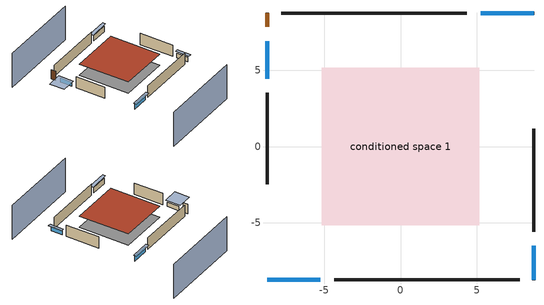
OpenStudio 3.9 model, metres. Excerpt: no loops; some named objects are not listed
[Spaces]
conditioned space 1
 floor adiabatic (Floor1 construction): -5.14,-5.14 -5.14,5.14 5.14,5.14 5.14,-5.14 z4.88
 wall outside (Wall1 construction): 8.74,-5.59 8.74,1.16 z4.88:7.32
 wall outside (Wall2 construction): -4.33,-8.74 7.81,-8.74 z4.88:7.32
 wall outside (Wall3 construction): -8.74,3.52 -8.74,-2.47 z4.88:7.32
 wall outside (Wall4 construction): 4.33,8.74 -7.81,8.74 z4.88:7.32
 wall outside (AdiabaticWallConstruction): 8.74,-8.74 8.74,-6.51 z4.88:5.88; -8.74,-8.74 -5.26,-8.74 / 8.74,8.74 5.26,8.74 z4.88:6.04; -8.74,6.9 -8.74,4.45 z4.88:5.79
 wall outside (AdiabaticWallConstruction 1): -8.74,8.74 -8.74,7.83 z4.88:6.91
 window (WindowConstruction): 8.74,-8.74 8.74,-6.51 z4.88:5.88
 window (WindowConstruction 1): -8.74,-8.74 -5.26,-8.74 z4.88:6.04
 window (WindowConstruction 2): -8.74,6.9 -8.74,4.45 z4.88:5.79
 window (WindowConstruction 3): 8.74,8.74 5.26,8.74 z4.88:6.04
 door (Door): -8.74,8.74 -8.74,7.83 z4.88:6.91
 roof outside (Roof1 construction): -5.14,5.14 -5.14,-5.14 5.14,-5.14 5.14,5.14 z7.32
shading: 8.74,16.97 -8.74,16.97 / -8.74,-16.97 8.74,-16.97 z0:7.32; 8.74,-6.21 8.74,-9.05 9.35,-9.05 9.35,-6.21 z6.19; -4.95,-8.74 -9.05,-8.74 -9.05,-9.35 -4.95,-9.35 z6.34; -8.74,4.14 -8.74,7.2 -11.79,7.2 -11.79,4.14 z6.1; 4.95,8.74 9.05,8.74 9.05,9.35 4.95,9.35 z6.34
[Site]
Meriden Markham Muni_CT: Latitude {deg}=41.51; Longitude {deg}=-72.83; Time Zone {hr}=-5; Elevation {m}=32; Terrain=Suburbs; Keep Site Location Information=Yes
[Site:GroundTemperature:Shallow]
5.94667, 3.86291, 3.69603, 4.68489, 8.65458, 12.6058, 16.0313, 18.2012, 18.3856, 16.6207, 13.2826, 9.45255
[Site:WaterMainsTemperature]
Calculation Method=Schedule; Temperature Schedule=mains temperature schedule
[Building]
Building 1
[Material] Roughness=Rough
Name | Thickness {m} | Conductivity {W/m-K} | Density {kg/m3} | Specific Heat {J/kg-K} | Thermal Absorptance | Solar Absorptance | Visible Absorptance
asphalt or fiberglass shingles | 0.00635 | 0.162714 | 1121.4 | 1465.45 | 0.9 | 0.85 | 0.85
roof rigid ins | 0.051816 | 0.029427 | 32.04 | 1214.23 | 0.9 | 0.7 | 0.7
osb sheathing 0.75 in. | 0.01905 | 0.115458 | 512.64 | 1214.23 | 0.9 | 0.7 | 0.7
roof stud and cavity | 0.2032 | 0.667294 | 78.34581 | 1123.46 | 0.9 | 0.7 | 0.7
gypsum board | 0.0127 | 0.160291 | 801 | 837.4 | 0.9 | 0.6 | 0.6
wood siding | 0.0254 | 0.102417 | 544.68 | 1172.36 | 0.9 | 0.85 | 0.85
osb sheathing 0.5 in. | 0.0127 | 0.115458 | 512.64 | 1214.23 | 0.9 | 0.7 | 0.7
wall stud and cavity | 0.1397 | 0.550994 | 139.0536 | 1170.24 | 0.9 | 0.7 | 0.7
floor stud and cavity | 0.0889 | 2.00347 | 50.32683 | 1063.81 | 0.9 | 0.7 | 0.7
floor covering | 0.0127 | 9.015625 | 54.468 | 1339.84 | 0.9 | 0.6 | 0.6
wood siding 1; wood siding 2 | 0.0254 | 0.102417 | 544.68 | 1172.36
wall rigid ins | 0.512978 | 0.029427 | 32.04 | 1214.23 | 0.9 | 0.7 | 0.7
wall stud and cavity 1 | 0.0889 | 0.380278 | 52.3479 | 1209.89 | 0.9 | 0.7 | 0.7
door material | 0.04445 | 0.0612267 | 512.64 | 1214.23 | 0.9 | 0.7 | 0.7
wall stud and cavity 2 | 0.0889 | 0.391764 | 83.0341 | 1211.67 | 0.9 | 0.7 | 0.7
furniture material conditioned space 1 | 0.1524 | 0.115458 | 640.8 | 1214.23 | 0.9 | 0.6 | 0.6
[Construction]
Roof1 construction: asphalt or fiberglass shingles, roof rigid ins, osb sheathing 0.75 in., roof stud and cavity, gypsum board
Wall1 construction; Wall2 construction; Wall3 construction; Wall4 construction: wood siding, osb sheathing 0.5 in., wall stud and cavity, gypsum board
Floor1 construction: floor stud and cavity, floor covering
WindowConstruction; WindowConstruction 1; WindowConstruction 2; WindowConstruction 3: WindowMaterial
AdiabaticWallConstruction: wood siding 1, wall rigid ins, wall stud and cavity 1, gypsum board
Door: door material
AdiabaticWallConstruction 1: wood siding 2, wall rigid ins, wall stud and cavity 1, gypsum board
PartitionWallConstruction: gypsum board, wall stud and cavity 2, gypsum board
furniture construction conditioned space 1: furniture material conditioned space 1
[WindowMaterial:SimpleGlazingSystem]
WindowMaterial: U-Factor {W/m2-K}=4.76952; Solar Heat Gain Coefficient=0.63
[ThermalZone]
conditioned space: Multiplier=1; Volume {m3}=257.797; Thermostat=conditioned space temperature setpoint; Use Ideal Air Loads=No
[Space]
conditioned space 1: Thermal Zone=conditioned space; Volume {m3}=257.797
[ThermostatSetpoint:DualSetpoint]
conditioned space temperature setpoint: Heating Setpoint Temperature Schedule=heating setpoint; Cooling Setpoint Temperature Schedule=cooling setpoint; Temperature Difference Between Cutout And Setpoint {deltaC}=0
[SurfaceProperty:IncidentSolarMultiplier] Incident Solar Multiplier=1; Incident Solar Multiplier Schedule=trans schedule winter=0.85 summer=0.7
Window1; Window2; Window3; Window4
[InternalMass:Definition] Design Level Calculation Method=SurfaceArea
Name | Construction | Surface Area {m2}
partition wall mass | PartitionWallConstruction | 105.724
furniture mass conditioned space 1 | furniture construction conditioned space 1 | 42.28946
[InternalMass] Space or SpaceType=conditioned space 1; Multiplier=1
Name | Internal Mass Definition
partition wall mass | partition wall mass
furniture mass conditioned space 1 | furniture mass conditioned space 1
[EnergyManagementSystem:Sensor]
Name | Output Variable or Output Meter | Output Variable or Output Meter Index Key
out_pb_s | Site Outdoor Air Barometric Pressure
out_wt_s | Site Outdoor Air Humidity Ratio
site_vw_s | Site Wind Speed
cool_season | Schedule Value | cooling season schedule
natural_vent_s | Schedule Value | natural vent schedule
htg_sp_s; htg_sp_s_1 | Schedule Value | heating setpoint
clg_sp_s; clg_sp_s_1 | Schedule Value | cooling setpoint
mech_vent_range_fan_0_sch_s | Schedule Value | mech vent range fan 0 schedule
mech_vent_bath_fan_0_sch_s | Schedule Value | mech vent bath fan 0 schedule
clothes_dryer_exhaust_0_sch_s | Schedule Value | clothes_dryer
htg_load_cond | Heating:EnergyTransfer:Zone:CONDITIONED SPACE
clg_load_cond | Cooling:EnergyTransfer:Zone:CONDITIONED SPACE
s_conv | Surface Inside Face Convection Heat Gain Energy | Floor1
s_ig | Surface Inside Face Internal Gains Radiation Heat Gain Energy | Floor1
s_sol | Surface Inside Face Solar Radiation Heat Gain Energy | Floor1
s_lgt | Surface Inside Face Lights Radiation Heat Gain Energy | Floor1
s_surf | Surface Inside Face Net Surface Thermal Radiation Heat Gain Energy | Floor1
s_conv_1 | Surface Inside Face Convection Heat Gain Energy | Roof1
s_ig_1 | Surface Inside Face Internal Gains Radiation Heat Gain Energy | Roof1
s_sol_1 | Surface Inside Face Solar Radiation Heat Gain Energy | Roof1
s_lgt_1 | Surface Inside Face Lights Radiation Heat Gain Energy | Roof1
s_surf_1 | Surface Inside Face Net Surface Thermal Radiation Heat Gain Energy | Roof1
ss_sol | Surface Inside Face Solar Radiation Heat Gain Energy | Door1
ss_lgt | Surface Inside Face Lights Radiation Heat Gain Energy | Door1
ss_conv | Surface Inside Face Convection Heat Gain Energy | Door1
ss_ig | Surface Inside Face Internal Gains Radiation Heat Gain Energy | Door1
ss_surf | Surface Inside Face Net Surface Thermal Radiation Heat Gain Energy | Door1
ss_conv_1 | Surface Inside Face Convection Heat Gain Energy | Window1
ss_ig_1 | Surface Inside Face Internal Gains Radiation Heat Gain Energy | Window1
ss_surf_1 | Surface Inside Face Net Surface Thermal Radiation Heat Gain Energy | Window1
ss_trans_in | Surface Window Transmitted Solar Radiation Rate | Window1
ss_back_out | Surface Window Shortwave from Zone Back Out Window Heat Transfer Rate | Window1
ss_trans_out | Surface Inside Face Initial Transmitted Diffuse Transmitted Out Window Solar Radiation Rate | Window1
ss_conv_2 | Surface Inside Face Convection Heat Gain Energy | Window2
ss_ig_2 | Surface Inside Face Internal Gains Radiation Heat Gain Energy | Window2
ss_surf_2 | Surface Inside Face Net Surface Thermal Radiation Heat Gain Energy | Window2
ss_trans_in_1 | Surface Window Transmitted Solar Radiation Rate | Window2
ss_back_out_1 | Surface Window Shortwave from Zone Back Out Window Heat Transfer Rate | Window2
ss_trans_out_1 | Surface Inside Face Initial Transmitted Diffuse Transmitted Out Window Solar Radiation Rate | Window2
ss_conv_3 | Surface Inside Face Convection Heat Gain Energy | Window3
ss_ig_3 | Surface Inside Face Internal Gains Radiation Heat Gain Energy | Window3
ss_surf_3 | Surface Inside Face Net Surface Thermal Radiation Heat Gain Energy | Window3
ss_trans_in_2 | Surface Window Transmitted Solar Radiation Rate | Window3
ss_back_out_2 | Surface Window Shortwave from Zone Back Out Window Heat Transfer Rate | Window3
ss_trans_out_2 | Surface Inside Face Initial Transmitted Diffuse Transmitted Out Window Solar Radiation Rate | Window3
ss_conv_4 | Surface Inside Face Convection Heat Gain Energy | Window4
ss_ig_4 | Surface Inside Face Internal Gains Radiation Heat Gain Energy | Window4
ss_surf_4 | Surface Inside Face Net Surface Thermal Radiation Heat Gain Energy | Window4
ss_trans_in_3 | Surface Window Transmitted Solar Radiation Rate | Window4
ss_back_out_3 | Surface Window Shortwave from Zone Back Out Window Heat Transfer Rate | Window4
ss_trans_out_3 | Surface Inside Face Initial Transmitted Diffuse Transmitted Out Window Solar Radiation Rate | Window4
s_conv_2 | Surface Inside Face Convection Heat Gain Energy | Wall1
s_ig_2 | Surface Inside Face Internal Gains Radiation Heat Gain Energy | Wall1
s_sol_2 | Surface Inside Face Solar Radiation Heat Gain Energy | Wall1
s_lgt_2 | Surface Inside Face Lights Radiation Heat Gain Energy | Wall1
s_surf_2 | Surface Inside Face Net Surface Thermal Radiation Heat Gain Energy | Wall1
s_conv_3 | Surface Inside Face Convection Heat Gain Energy | Wall2
s_ig_3 | Surface Inside Face Internal Gains Radiation Heat Gain Energy | Wall2
s_sol_3 | Surface Inside Face Solar Radiation Heat Gain Energy | Wall2
s_lgt_3 | Surface Inside Face Lights Radiation Heat Gain Energy | Wall2
s_surf_3 | Surface Inside Face Net Surface Thermal Radiation Heat Gain Energy | Wall2
s_conv_4 | Surface Inside Face Convection Heat Gain Energy | Wall3
s_ig_4 | Surface Inside Face Internal Gains Radiation Heat Gain Energy | Wall3
s_sol_4 | Surface Inside Face Solar Radiation Heat Gain Energy | Wall3
s_lgt_4 | Surface Inside Face Lights Radiation Heat Gain Energy | Wall3
s_surf_4 | Surface Inside Face Net Surface Thermal Radiation Heat Gain Energy | Wall3
s_conv_5 | Surface Inside Face Convection Heat Gain Energy | Wall4
s_ig_5 | Surface Inside Face Internal Gains Radiation Heat Gain Energy | Wall4
s_sol_5 | Surface Inside Face Solar Radiation Heat Gain Energy | Wall4
s_lgt_5 | Surface Inside Face Lights Radiation Heat Gain Energy | Wall4
s_surf_5 | Surface Inside Face Net Surface Thermal Radiation Heat Gain Energy | Wall4
im_conv | Surface Inside Face Convection Heat Gain Energy | furniture mass conditioned space 1
im_ig | Surface Inside Face Internal Gains Radiation Heat Gain Energy | furniture mass conditioned space 1
im_sol | Surface Inside Face Solar Radiation Heat Gain Energy | furniture mass conditioned space 1
im_lgt | Surface Inside Face Lights Radiation Heat Gain Energy | furniture mass conditioned space 1
im_surf | Surface Inside Face Net Surface Thermal Radiation Heat Gain Energy | furniture mass conditioned space 1
im_conv_1 | Surface Inside Face Convection Heat Gain Energy | partition wall mass
im_ig_1 | Surface Inside Face Internal Gains Radiation Heat Gain Energy | partition wall mass
im_sol_1 | Surface Inside Face Solar Radiation Heat Gain Energy | partition wall mass
im_lgt_1 | Surface Inside Face Lights Radiation Heat Gain Energy | partition wall mass
im_surf_1 | Surface Inside Face Net Surface Thermal Radiation Heat Gain Energy | partition wall mass
airflow_gain | Infiltration Sensible Heat Gain Energy | infil flow
airflow_loss | Infiltration Sensible Heat Loss Energy | infil flow
airflow_gain_1 | Infiltration Sensible Heat Gain Energy | natural vent flow
airflow_loss_1 | Infiltration Sensible Heat Loss Energy | natural vent flow
airflow_gain_2 | Infiltration Sensible Heat Gain Energy | whole house fan flow
airflow_loss_2 | Infiltration Sensible Heat Loss Energy | whole house fan flow
mv_conv | Electric Equipment Convective Heating Energy | mech vent bath fan 0
mv_rad | Electric Equipment Radiant Heating Energy | mech vent bath fan 0
mv_conv_1 | Electric Equipment Convective Heating Energy | mech vent house fan
mv_rad_1 | Electric Equipment Radiant Heating Energy | mech vent house fan
mv_conv_2 | Electric Equipment Convective Heating Energy | mech vent house fan cfis
mv_rad_2 | Electric Equipment Radiant Heating Energy | mech vent house fan cfis
mv_conv_3 | Electric Equipment Convective Heating Energy | mech vent range fan 0
mv_rad_3 | Electric Equipment Radiant Heating Energy | mech vent range fan 0
mv_conv_4 | Other Equipment Convective Heating Energy | mech vent house fan latent load
mv_rad_4 | Other Equipment Radiant Heating Energy | mech vent house fan latent load
mv_conv_5 | Other Equipment Convective Heating Energy | mech vent house fan sensible load
mv_rad_5 | Other Equipment Radiant Heating Energy | mech vent house fan sensible load
ig_lgt_conv | Lights Convective Heating Energy | interior lighting
ig_lgt_rad | Lights Radiant Heating Energy | interior lighting
ig_lgt_vis | Lights Visible Radiation Heating Energy | interior lighting
ig_ee_conv | Electric Equipment Convective Heating Energy | ceiling fan
ig_ee_rad | Electric Equipment Radiant Heating Energy | ceiling fan
ig_ee_conv_1 | Electric Equipment Convective Heating Energy | clothes dryer
ig_ee_rad_1 | Electric Equipment Radiant Heating Energy | clothes dryer
ig_ee_conv_2 | Electric Equipment Convective Heating Energy | clothes washer
ig_ee_rad_2 | Electric Equipment Radiant Heating Energy | clothes washer
ig_ee_conv_3 | Electric Equipment Convective Heating Energy | cooking range
ig_ee_rad_3 | Electric Equipment Radiant Heating Energy | cooking range
ig_ee_conv_4 | Electric Equipment Convective Heating Energy | fridge
ig_ee_rad_4 | Electric Equipment Radiant Heating Energy | fridge
ig_ee_conv_5 | Electric Equipment Convective Heating Energy | misc plug loads
ig_ee_rad_5 | Electric Equipment Radiant Heating Energy | misc plug loads
ig_ee_conv_6 | Electric Equipment Convective Heating Energy | misc tv
ig_ee_rad_6 | Electric Equipment Radiant Heating Energy | misc tv
ig_ee_conv_7 | Electric Equipment Convective Heating Energy | whole house fan
ig_ee_rad_7 | Electric Equipment Radiant Heating Energy | whole house fan
ig_oe_conv | Other Equipment Convective Heating Energy | clothes dryer 1
ig_oe_rad | Other Equipment Radiant Heating Energy | clothes dryer 1
ig_oe_conv_1 | Other Equipment Convective Heating Energy | cooking range 1
ig_oe_rad_1 | Other Equipment Radiant Heating Energy | cooking range 1
ig_oe_conv_2 | Other Equipment Convective Heating Energy | general water use latent
ig_oe_rad_2 | Other Equipment Radiant Heating Energy | general water use latent
ig_oe_conv_3 | Other Equipment Convective Heating Energy | general water use sensible
ig_oe_rad_3 | Other Equipment Radiant Heating Energy | general water use sensible
ig_oe_conv_4 | Other Equipment Convective Heating Energy | water heater energy adjustment1
ig_oe_rad_4 | Other Equipment Radiant Heating Energy | water heater energy adjustment1
ig_ppl_conv | People Convective Heating Energy | occupants
ig_ppl_rad | People Radiant Heating Energy | occupants
[EnergyManagementSystem:Program]
room_ac_supply_fan_disaggregate_program: Set room_ac_supply_fan_clg = 0; If room_ac_clg_coil_s > 0; Set room_ac_supply_fan_clg = room_ac_supply_fan_s; EndIf
boiler_hydronic_pump_power_program: Set hvac_plr = boiler_plr_s; Set pump_total_eff = boiler_hydronic_pump_rated_mfr / 1000 * 20000.0 / 105.769230769231; Set pump_vfr = boiler_hydronic_pump_mfr_s / 1000; If pump_vfr > 0; Set boiler_hydronic_pump_pressure_rise_act = 105.769230769231 * hvac_plr * pump_total_eff / pump_vfr; Else; Set boiler_hydronic_pump_pressure_rise_act = 0; EndIf
boiler_hydronic_pump_disaggregate_program: Set boiler_hydronic_pump_primary_htg = boiler_hydronic_pump_s
water_heater_EC_adj: If WarmupFlag == 0; Set dhw_e_cons = water_heater_energy + water_heater_on_cycle_parasitic + water_heater_off_cycle_parasitic; Set water_heater_ec_adj_act = 0.0 * dhw_e_cons / 1; EndIf
fridge_schedule_program: Set Tin = fridge_tin_s*(9.0/5.0)+32.0; Set fridge_schedule_act = 0; If (Hour == 0); Set fridge_schedule_act = (-0.487+0.019*Tin); ElseIf (Hour == 1); Set fridge_schedule_act = (-0.34+0.016*Tin); ElseIf (Hour == 2); Set fridge_schedule_act = (-0.37+0.017*Tin); ElseIf (Hour == 3); Set fridge_schedule_act = (-0.361+0.016*Tin); ElseIf (Hour == 4); Set fridge_schedule_act = (-0.515+0.018*Tin); ElseIf (Hour == 5); Set fridge_schedule_act = (-0.684+0.021*Tin); ElseIf (Hour == 6); Set fridge_schedule_act = (-0.471+0.019*Tin); ElseIf (Hour == 7); Set fridge_schedule_act = (-0.159+0.015*Tin); ElseIf (Hour == 8); Set fridge_schedule_act = (-0.079+0.015*Tin); ElseIf (Hour == 9); Set fridge_schedule_act = (-0.417+0.019*Tin); ElseIf (Hour == 10); Set fridge_schedule_act = (-0.411+0.018*Tin); ElseIf (Hour == 11); Set fridge_schedule_act = (-0.386+0.018*Tin); ElseIf (Hour == 12); Set fridge_schedule_act = (-0.24+0.016*Tin); ElseIf (Hour == 13); Set fridge_schedule_act = (-0.314+0.017*Tin); ElseIf (Hour == 14); Set fridge_schedule_act = (-0.16+0.015*Tin); ElseIf (Hour == 15); Set fridge_schedule_act = (-0.121+0.015*Tin); ElseIf (Hour == 16); Set fridge_schedule_act = (-0.469+0.02*Tin); ElseIf (Hour == 17); Set fridge_schedule_act = (-0.412+0.02*Tin); ElseIf (Hour == 18); Set fridge_schedule_act = (-0.091+0.017*Tin); ElseIf (Hour == 19); Set fridge_schedule_act = (0.077+0.014*Tin); ElseIf (Hour == 20); Set fridge_schedule_act = (-0.118+0.016*Tin); ElseIf (Hour == 21); Set fridge_schedule_act = (-0.247+0.017*Tin); ElseIf (Hour == 22); Set fridge_schedule_act = (-0.445+0.019*Tin); ElseIf (Hour == 23); Set fridge_schedule_act = (-0.544+0.02*Tin); EndIf
natural_vent_program: Set Tin = tin_s; Set Tout = tout_s; Set Wout = out_wt_s; Set Pbar = out_pb_s; Set Phiout = (@RhFnTdbWPb Tout Wout Pbar); Set MaxHR = 0.0115; Set Tnvsp = (htg_sp_s + clg_sp_s) / 2; Set NVavail = natural_vent_s; Set ClgSsnAvail = cool_season; Set Qnv = 0; Set Qwhf = 0; Set whole_house_fan_act = 0; If ((Wout < MaxHR) && (Tin > Tout) && (Tin > Tnvsp) && (ClgSsnAvail > 0)); Set WHF_Flow = 0; Set Adj = (Tin-Tnvsp)/(Tin-Tout); Set Adj = (@Min Adj 1); Set Adj = (@Max Adj 0); If (WHF_Flow > 0); Set Qwhf = WHF_Flow*Adj; Set WHF_W = 0; Set whole_house_fan_act = WHF_W*Adj; ElseIf (NVavail > 0); Set NVArea = 5041.847980799999; Set Cs = 8.968567957270247e-05; Set Cw = 0.00010666349345296961; Set Tdiff = Tin-Tout; Set dT = (@Abs Tdiff); Set Vwind = site_vw_s; Set SGNV = NVArea*Adj*((((Cs*dT)+(Cw*(Vwind^2)))^0.5)/1000); Set MaxNV = 1.4322031742976002; Set Qnv = (@Min SGNV MaxNV); EndIf; EndIf; Set natural_vent_flow_act = Qnv; Set whole_house_fan_flow_act = Qwhf; Set natural_vent_program_Qnv = Qnv; Set natural_vent_program_Qwhf = Qwhf
infil_program: Set p_m = 0.14; Set p_s = 0.22; Set s_m = 270; Set s_s = 370; Set z_m = 9.99744; Set z_s = 7.315200000000001; Set f_t = (((s_m/z_m)^p_m)*((z_s/s_s)^p_s)); Set Tdiff = tin_s-tout_s; Set dT = @Abs Tdiff; Set c = 0.0923; Set Cs = 0.0661; Set Cw = 0.1503; Set n = 0.65; Set sft = (f_t*0.7000000000000001); Set temp1 = ((c*Cw)*((sft*site_vw_s)^(2*n)))^2; Set Qinf = (((c*Cs*(dT^n))^2)+temp1)^0.5; Set Qinf = (@Max Qinf 0); Set mech_vent_house_fan_sensible_load_act = 0.0; Set mech_vent_house_fan_latent_load_act = 0.0; Set OASupInPb = out_pb_s; Set OASupInTemp = tout_s; Set OASupInW = out_wt_s; Set OASupRho = (@RhoAirFnPbTdbW OASupInPb OASupInTemp OASupInW); Set OASupCp = (@CpAirFnW OASupInW); Set OASupInEnth = (@HFnTdbW OASupInTemp OASupInW); Set ZoneTemp = tin_s; Set ZoneW = win_s; Set ZoneCp = (@CpAirFnW ZoneW); Set ZoneAirEnth = (@HFnTdbW ZoneTemp ZoneW); Set mech_vent_house_fan_cfis_act = 0.0; Set QWHV_cfis_sup = 0.0; Set QWHV_cfis_suppl_sup = 0.0; Set QWHV_cfis_suppl_exh = 0.0; Set Qrange = 0; Set Qrange = Qrange + 0.04719 * mech_vent_range_fan_0_sch_s; Set Qbath = 0; Set Qbath = Qbath + 0.04719 * mech_vent_bath_fan_0_sch_s; Set Qdryer = 0; Set Qdryer = Qdryer + 0.24609 * clothes_dryer_exhaust_0_sch_s; Set QWHV_sup = 0.0; Set QWHV_exh = 0.0; Set Qsupply = QWHV_sup + QWHV_cfis_sup + QWHV_cfis_suppl_sup; Set Qexhaust = Qrange + Qbath + Qdryer + QWHV_exh + QWHV_cfis_suppl_exh; Set Qfan = (@Max Qexhaust Qsupply); Set Qducts = 0; If Qducts < 0; Set Qsupply = Qsupply - Qducts; Else; Set Qexhaust = Qexhaust + Qducts; EndIf; Set Qfan_with_ducts = (@Max Qexhaust Qsupply); Set Qimb = (@Abs (Qsupply - Qexhaust)); If Qinf + Qimb > 0; Set Qtot = Qfan_with_ducts + (Qinf^2) / (Qinf + Qimb); Else; Set Qtot = Qfan_with_ducts; EndIf; Set Qinf_adj = Qtot - Qfan; Set infil_flow_act = Qinf_adj; Set infil_program_Qinf = Qinf_adj; Set infil_program_Qfan = Qfan; Set Qload = Qfan; Set Effectiveness_Sens = 0.0; Set Effectiveness_Lat = 0.0; Set Fan_MFR = Qload * OASupRho; Set ZoneInEnth = OASupInEnth; Set ZoneInTemp = OASupInTemp; Set FanTotalToCond = Fan_MFR * (ZoneInEnth - ZoneAirEnth); Set FanSensToCond = Fan_MFR * ZoneCp * (ZoneInTemp - ZoneTemp); Set FanLatToCond = FanTotalToCond - FanSensToCond; Set mech_vent_house_fan_sensible_load_act = mech_vent_house_fan_sensible_load_act + FanSensToCond; Set mech_vent_house_fan_latent_load_act = mech_vent_house_fan_latent_load_act + FanLatToCond
unmet_hours_program: Set htg_unmet_hours = 0; Set clg_unmet_hours = 0; Set unit_htg_unmet_hours = 0; If ((DayOfYear >= 1) && (DayOfYear <= 365)); Set unit_htg_unmet_hours = unit_htg_unmet_hours + conditioned_space_htg_unmet_s; If unit_htg_unmet_hours > htg_unmet_hours; Set htg_unmet_hours = unit_htg_unmet_hours; EndIf; EndIf; Set unit_clg_unmet_hours = 0; If ((DayOfYear >= 1) && (DayOfYear <= 365)); Set unit_clg_unmet_hours = unit_clg_unmet_hours + conditioned_space_clg_unmet_s; If unit_clg_unmet_hours > clg_unmet_hours; Set clg_unmet_hours = unit_clg_unmet_hours; EndIf; EndIf
total_loads_program: Set loads_htg_tot = 0; Set loads_clg_tot = 0; If htg_load_cond > 0; Set loads_htg_tot = loads_htg_tot + (htg_load_cond - clg_load_cond) * 1.0; EndIf; Set loads_htg_tot = (@Max loads_htg_tot 0); If clg_load_cond > 0; Set loads_clg_tot = loads_clg_tot + (clg_load_cond - htg_load_cond) * 0.4; EndIf; Set loads_clg_tot = (@Max loads_clg_tot 0)
component_loads_program: Set loads_htg_walls = 0; Set loads_htg_rim_joists = 0; Set loads_htg_foundation_walls = 0; Set loads_htg_floors = 0; Set loads_htg_slabs = 0; Set loads_htg_ceilings = 0; Set loads_htg_roofs = 0; Set loads_htg_windows_conduction = 0; Set loads_htg_windows_solar = 0; Set loads_htg_doors = 0; Set loads_htg_skylights_conduction = 0; Set loads_htg_skylights_solar = 0; Set loads_htg_internal_mass = 0; Set loads_htg_intgains = 0; Set loads_htg_lighting = 0; Set loads_htg_infil = 0; Set loads_htg_mechvent = 0; Set loads_htg_natvent = 0; Set loads_htg_whf = 0; Set loads_htg_ducts = 0; Set loads_clg_walls = 0; Set loads_clg_rim_joists = 0; Set loads_clg_foundation_walls = 0; Set loads_clg_floors = 0; Set loads_clg_slabs = 0; Set loads_clg_ceilings = 0; Set loads_clg_roofs = 0; Set loads_clg_windows_conduction = 0; Set loads_clg_windows_solar = 0; Set loads_clg_doors = 0; Set loads_clg_skylights_conduction = 0; Set loads_clg_skylights_solar = 0; Set loads_clg_internal_mass = 0; Set loads_clg_intgains = 0; Set loads_clg_lighting = 0; Set loads_clg_infil = 0; Set loads_clg_mechvent = 0; Set loads_clg_natvent = 0; Set loads_clg_whf = 0; Set loads_clg_ducts = 0; Set hr_walls = 0; Set hr_walls = hr_walls + s_conv_2 + s_ig_2 + s_sol_2 + s_lgt_2 + s_surf_2; Set hr_walls = hr_walls + s_conv_3 + s_ig_3 + s_sol_3 + s_lgt_3 + s_surf_3; Set hr_walls = hr_walls + s_conv_4 + s_ig_4 + s_sol_4 + s_lgt_4 + s_surf_4; Set hr_walls = hr_walls + s_conv_5 + s_ig_5 + s_sol_5 + s_lgt_5 + s_surf_5; Set hr_rim_joists = 0; Set hr_foundation_walls = 0; Set hr_floors = 0; Set hr_floors = hr_floors + s_conv + s_ig + s_sol + s_lgt + s_surf; Set hr_slabs = 0; Set hr_ceilings = 0; Set hr_roofs = 0; Set hr_roofs = hr_roofs + s_conv_1 + s_ig_1 + s_sol_1 + s_lgt_1 + s_surf_1; Set hr_windows_conduction = 0; Set hr_windows_conduction = hr_windows_conduction + ss_conv_1; Set hr_windows_conduction = hr_windows_conduction + ss_ig_1; Set hr_windows_conduction = hr_windows_conduction + ss_surf_1; Set hr_windows_conduction = hr_windows_conduction + ss_conv_2; Set hr_windows_conduction = hr_windows_conduction + ss_ig_2; Set hr_windows_conduction = hr_windows_conduction + ss_surf_2; Set hr_windows_conduction = hr_windows_conduction + ss_conv_3; Set hr_windows_conduction = hr_windows_conduction + ss_ig_3; Set hr_windows_conduction = hr_windows_conduction + ss_surf_3; Set hr_windows_conduction = hr_windows_conduction + ss_conv_4; Set hr_windows_conduction = hr_windows_conduction + ss_ig_4; Set hr_windows_conduction = hr_windows_conduction + ss_surf_4; Set hr_windows_solar = 0; Set hr_windows_solar = hr_windows_solar - ss_trans_in * ZoneTimestep * 3600 + ss_back_out * ZoneTimestep * 3600 + ss_trans_out * ZoneTimestep * 3600; Set hr_windows_solar = hr_windows_solar - ss_trans_in_1 * ZoneTimestep * 3600 + ss_back_out_1 * ZoneTimestep * 3600 + ss_trans_out_1 * ZoneTimestep * 3600; Set hr_windows_solar = hr_windows_solar - ss_trans_in_2 * ZoneTimestep * 3600 + ss_back_out_2 * ZoneTimestep * 3600 + ss_trans_out_2 * ZoneTimestep * 3600; Set hr_windows_solar = hr_windows_solar - ss_trans_in_3 * ZoneTimestep * 3600 + ss_back_out_3 * ZoneTimestep * 3600 + ss_trans_out_3 * ZoneTimestep * 3600; Set hr_doors = 0; Set hr_doors = hr_doors + ss_sol; Set hr_doors = hr_doors + ss_lgt; Set hr_doors = hr_doors + ss_conv; Set hr_doors = hr_doors + ss_ig; Set hr_doors = hr_doors + ss_surf; Set hr_skylights_conduction = 0; Set hr_skylights_solar = 0; Set hr_internal_mass = 0; Set hr_internal_mass = hr_internal_mass + im_conv + im_ig + im_sol + im_lgt + im_surf; Set hr_internal_mass = hr_internal_mass + im_conv_1 + im_ig_1 + im_sol_1 + im_lgt_1 + im_surf_1; Set hr_intgains = 0; Set hr_intgains = hr_intgains - ig_ee_conv - ig_ee_rad - ig_ee_conv_1 - ig_ee_rad_1 - ig_ee_conv_2 - ig_ee_rad_2 - ig_ee_conv_3 - ig_ee_rad_3 - ig_ee_conv_4 - ig_ee_rad_4 - ig_ee_conv_5 - ig_ee_rad_5 - ig_ee_conv_6 - ig_ee_rad_6 - ig_ee_conv_7 - ig_ee_rad_7 - ig_oe_conv - ig_oe_rad - ig_oe_conv_1 - ig_oe_rad_1 - ig_oe_conv_2 - ig_oe_rad_2 - ig_oe_conv_3 - ig_oe_rad_3 - ig_oe_conv_4 - ig_oe_rad_4 - ig_ppl_conv - ig_ppl_rad; Set hr_lighting = 0; Set hr_lighting = hr_lighting - ig_lgt_conv - ig_lgt_rad - ig_lgt_vis; Set hr_infil = 0; Set hr_infil = hr_infil - airflow_gain + airflow_loss; Set hr_natvent = 0; Set hr_natvent = hr_natvent - airflow_gain_1 + airflow_loss_1; Set hr_whf = 0; Set hr_whf = hr_whf - airflow_gain_2 + airflow_loss_2; Set hr_mechvent = 0; Set hr_mechvent = hr_mechvent - mv_conv - mv_rad - mv_conv_1 - mv_rad_1 - mv_conv_2 - mv_rad_2 - mv_conv_3 - mv_rad_3 - mv_conv_4 - mv_rad_4 - mv_conv_5 - mv_rad_5; Set hr_ducts = 0; Set hr_intgains = hr_intgains + dhw_loss * (0.64*(1-dhw_rtf) + 1.0*dhw_rtf); Set htg_mode = 0; Set clg_mode = 0; If (htg_load_cond > 0); Set htg_mode = 1.0; ElseIf (clg_load_cond > 0); Set clg_mode = 0.4; Else; Set htg_season = 0; Set clg_season = 0; If ((DayOfYear >= 1) && (DayOfYear <= 365)); Set clg_season = 1; EndIf; If ((DayOfYear >= 1) && (DayOfYear <= 365)); Set htg_season = 1; EndIf; If ((airflow_gain_1 <> 0) || (airflow_loss_1 <> 0)) && (clg_season == 1); Set clg_mode = 0.4; ElseIf ((airflow_gain_2 <> 0) || (airflow_loss_2 <> 0)) && (clg_season == 1); Set clg_mode = 0.4; Else; Set Tmid_setpoint = (htg_sp_s_1 + clg_sp_s_1) / 2; If (tin_s_1 > Tmid_setpoint) && (clg_season == 1); Set clg_mode = 0.4; ElseIf (tin_s_1 < Tmid_setpoint) && (htg_season == 1); Set htg_mode = 1.0; EndIf; EndIf; EndIf; Set loads_htg_walls = loads_htg_walls + (hr_walls * htg_mode * 1); Set loads_htg_rim_joists = loads_htg_rim_joists + (hr_rim_joists * htg_mode * 1); Set loads_htg_foundation_walls = loads_htg_foundation_walls + (hr_foundation_walls * htg_mode * 1); Set loads_htg_floors = loads_htg_floors + (hr_floors * htg_mode * 1); Set loads_htg_slabs = loads_htg_slabs + (hr_slabs * htg_mode * 1); Set loads_htg_ceilings = loads_htg_ceilings + (hr_ceilings * htg_mode * 1); Set loads_htg_roofs = loads_htg_roofs + (hr_roofs * htg_mode * 1); Set loads_htg_windows_conduction = loads_htg_windows_conduction + (hr_windows_conduction * htg_mode * 1); Set loads_htg_windows_solar = loads_htg_windows_solar + (hr_windows_solar * htg_mode * 1); Set loads_htg_doors = loads_htg_doors + (hr_doors * htg_mode * 1); Set loads_htg_skylights_conduction = loads_htg_skylights_conduction + (hr_skylights_conduction * htg_mode * 1); Set loads_htg_skylights_solar = loads_htg_skylights_solar + (hr_skylights_solar * htg_mode * 1); Set loads_htg_internal_mass = loads_htg_internal_mass + (hr_internal_mass * htg_mode * 1); Set loads_htg_intgains = loads_htg_intgains + (hr_intgains * htg_mode * 1); Set loads_htg_lighting = loads_htg_lighting + (hr_lighting * htg_mode * 1); Set loads_htg_infil = loads_htg_infil + (hr_infil * htg_mode * 1); Set loads_htg_mechvent = loads_htg_mechvent + (hr_mechvent * htg_mode * 1); Set loads_htg_natvent = loads_htg_natvent + (hr_natvent * htg_mode * 1); Set loads_htg_whf = loads_htg_whf + (hr_whf * htg_mode * 1); Set loads_htg_ducts = loads_htg_ducts + (hr_ducts * htg_mode * 1); Set loads_clg_walls = loads_clg_walls + (-hr_walls * clg_mode * 1); Set loads_clg_rim_joists = loads_clg_rim_joists + (-hr_rim_joists * clg_mode * 1); Set loads_clg_foundation_walls = loads_clg_foundation_walls + (-hr_foundation_walls * clg_mode * 1); Set loads_clg_floors = loads_clg_floors + (-hr_floors * clg_mode * 1); Set loads_clg_slabs = loads_clg_slabs + (-hr_slabs * clg_mode * 1); Set loads_clg_ceilings = loads_clg_ceilings + (-hr_ceilings * clg_mode * 1); Set loads_clg_roofs = loads_clg_roofs + (-hr_roofs * clg_mode * 1); Set loads_clg_windows_conduction = loads_clg_windows_conduction + (-hr_windows_conduction * clg_mode * 1); Set loads_clg_windows_solar = loads_clg_windows_solar + (-hr_windows_solar * clg_mode * 1); Set loads_clg_doors = loads_clg_doors + (-hr_doors * clg_mode * 1); Set loads_clg_skylights_conduction = loads_clg_skylights_conduction + (-hr_skylights_conduction * clg_mode * 1); Set loads_clg_skylights_solar = loads_clg_skylights_solar + (-hr_skylights_solar * clg_mode * 1); Set loads_clg_internal_mass = loads_clg_internal_mass + (-hr_internal_mass * clg_mode * 1); Set loads_clg_intgains = loads_clg_intgains + (-hr_intgains * clg_mode * 1); Set loads_clg_lighting = loads_clg_lighting + (-hr_lighting * clg_mode * 1); Set loads_clg_infil = loads_clg_infil + (-hr_infil * clg_mode * 1); Set loads_clg_mechvent = loads_clg_mechvent + (-hr_mechvent * clg_mode * 1); Set loads_clg_natvent = loads_clg_natvent + (-hr_natvent * clg_mode * 1); Set loads_clg_whf = loads_clg_whf + (-hr_whf * clg_mode * 1); Set loads_clg_ducts = loads_clg_ducts + (-hr_ducts * clg_mode * 1)
total_airflows_program: Set total_infil_flow_rate = 0; Set total_mechvent_flow_rate = 0; Set total_natvent_flow_rate = 0; Set total_whf_flow_rate = 0; Set total_infil_flow_rate = total_infil_flow_rate + (infil_program_Qinf * 1); Set total_mechvent_flow_rate = total_mechvent_flow_rate + (infil_program_Qfan * 1); Set total_natvent_flow_rate = total_natvent_flow_rate + (natural_vent_program_Qnv * 1); Set total_whf_flow_rate = total_whf_flow_rate + (natural_vent_program_Qwhf * 1)
[EnergyManagementSystem:ProgramCallingManager]
room_ac_supply_fan_disaggregate_program_calling_manager: EndOfSystemTimestepBeforeHVACReporting; room_ac_supply_fan_disaggregate_program
boiler_hydronic_pump_power_program_calling_manager: EndOfSystemTimestepBeforeHVACReporting; boiler_hydronic_pump_power_program
boiler_hydronic_pump_disaggregate_program_calling_manager: EndOfSystemTimestepBeforeHVACReporting; boiler_hydronic_pump_disaggregate_program
water_heater_EC_adj_ProgramManager: EndOfSystemTimestepBeforeHVACReporting; water_heater_EC_adj
fridge_schedule_program_calling_manager: BeginZoneTimestepAfterInitHeatBalance; fridge_schedule_program
natural_vent_program_calling_manager: BeginZoneTimestepAfterInitHeatBalance; natural_vent_program
infil_program_calling_manager: BeginZoneTimestepAfterInitHeatBalance; infil_program
unmet_hours_program_calling_manager: EndOfZoneTimestepBeforeZoneReporting; unmet_hours_program
total_loads_program_calling_manager: EndOfZoneTimestepAfterZoneReporting; total_loads_program
component_loads_program_calling_manager: EndOfZoneTimestepAfterZoneReporting; component_loads_program
total_airflows_program_calling_manager: EndOfZoneTimestepAfterZoneReporting; total_airflows_program
[EnergyManagementSystem:OutputVariable] Type of Data in Variable=Summed; Update Frequency=SystemTimestep; Units=J
Name | EMS Variable | EMS Program or Subroutine
room ac supply fan disaggregate clg | room_ac_supply_fan_clg | room_ac_supply_fan_disaggregate_program
boiler hydronic pump disaggregate htg primary | boiler_hydronic_pump_primary_htg | boiler_hydronic_pump_disaggregate_program
[EnergyManagementSystem:Actuator] Zone or Space=conditioned space 1
Name | Actuated Component | Actuated Component Type | Actuated Component Control Type
water_heater_ec_adj_act | water heater energy adjustment1 | OtherEquipment | Power Level
whole_house_fan_act | whole house fan | ElectricEquipment | Electricity Rate
mech_vent_house_fan_cfis_act | mech vent house fan cfis | ElectricEquipment | Electricity Rate
mech_vent_house_fan_sensible_load_act | mech vent house fan sensible load | OtherEquipment | Power Level
mech_vent_house_fan_latent_load_act | mech vent house fan latent load | OtherEquipment | Power Level
[ElectricEquipment:Definition] Design Level Calculation Method=EquipmentLevel
Name | Design Level {W} | Fraction Latent | Fraction Radiant | Fraction Lost
ceiling fan | 16.7515 | 0 | 0.558 | 0
clothes washer | 1248.03 | 0.03 | 0.162 | 0.7
clothes dryer | 5539.6 | 0.015 | 0.081 | 0.85
fridge | 51.9007 | 0 | 0.6 | 0
cooking range | 2476.88 | 0.08 | 0.432 | 0.2
misc tv | 1137.45 | 0 | 0.6 | 0
misc plug loads | 519.566 | 0.021 | 0.558 | 0.049
whole house fan; mech vent house fan | 0 | 0 | 0 | 1
mech vent house fan cfis | 0 | 0 | 0 | 0
mech vent range fan 0; mech vent bath fan 0 | 30 | 0 | 0 | 1
[ElectricEquipment] Space or SpaceType=conditioned space 1
Name | Electric Equipment Definition | Schedule
ceiling fan | ceiling fan | ceiling_fan
clothes washer | clothes washer | clothes_washer
clothes dryer | clothes dryer | clothes_dryer
fridge | fridge | fridge schedule
cooking range | cooking range | cooking_range
misc tv | misc tv | plug_loads_tv
misc plug loads | misc plug loads | plug_loads_other
whole house fan | whole house fan | Always On Discrete
mech vent house fan | mech vent house fan | mech vent house fan schedule
mech vent house fan cfis | mech vent house fan cfis | mech vent house fan cfis schedule
mech vent range fan 0 | mech vent range fan 0 | mech vent range fan 0 schedule
mech vent bath fan 0 | mech vent bath fan 0 | mech vent bath fan 0 schedule
[OtherEquipment:Definition] Design Level Calculation Method=EquipmentLevel
Name | Design Level {W} | Fraction Latent | Fraction Radiant | Fraction Lost
water heater energy adjustment1 | 0.01 | 0 | 0 | 1
clothes dryer 2 | 0 | 0.015 | 0.081 | 0.85
cooking range 2 | 0 | 0.08 | 0.432 | 0.2
general water use sensible | -40.426 | 0 | 0.6 | 0
general water use latent | 41.0191 | 1 | 0 | 0
mech vent house fan sensible load | 0 | 0 | 0 | 0
mech vent house fan latent load | 0 | 1 | 0 | 0
[OtherEquipment] Space or SpaceType=conditioned space 1
Name | Other Equipment Definition | Schedule | Fuel Type
water heater energy adjustment1 | water heater energy adjustment1 | Always On Discrete | NaturalGas
clothes dryer 1 | clothes dryer 2 | clothes_dryer | Electricity
cooking range 1 | cooking range 2 | cooking_range | Electricity
general water use sensible | general water use sensible | general water use schedule
general water use latent | general water use latent | general water use schedule
mech vent house fan sensible load | mech vent house fan sensible load | Always On Discrete
mech vent house fan latent load | mech vent house fan latent load | Always On Discrete
[WaterUse:Equipment:Definition]
clothes washer: Peak Flow Rate {m3/s}=6.08126e-06
[Lights:Definition]
interior lighting: Design Level Calculation Method=LightingLevel; Lighting Level {W}=242.016; Fraction Radiant=0.6; Fraction Visible=0.2; Return Air Fraction=0
[Lights]
interior lighting: Lights Definition=interior lighting; Space or SpaceType=conditioned space 1; Schedule=lighting_interior; Fraction Replaceable=1
[Exterior:Lights:Definition]
exterior lighting: Design Level {W}=6.01808
[Exterior:Lights]
exterior lighting: Exterior Lights Definition=exterior lighting; Schedule=exterior lighting schedule
[People:Definition]
occupants: Number of People Calculation Method=People; Number of People {people}=2; Fraction Radiant=0.314171; Sensible Heat Fraction=0.56303; Carbon Dioxide Generation Rate {m3/s-W}=0; Enable ASHRAE 55 Comfort Warnings=No; Mean Radiant Temperature Calculation Type=EnclosureAveraged
[People]
occupants: People Definition=occupants; Space or SpaceType=conditioned space 1; Number of People Schedule=occupants; Activity Level Schedule=occupants activity schedule; Multiplier=1
[SpaceInfiltration:DesignFlowRate] Space or SpaceType=conditioned space 1; Schedule=Always On Discrete; Design Flow Rate Calculation Method=Flow/Space; Design Flow Rate {m3/s}=0
natural vent flow; whole house fan flow; infil flow
[Schedule:Ruleset]
Name | Default Day Schedule
heating setpoint | heating setpoint default day
cooling setpoint | cooling setpoint default day
trans schedule winter=0.85 summer=0.7 | trans schedule winter=0.85 summer=0.7 default day
exterior lighting schedule | exterior lighting schedule default day
general water use schedule | general water use schedule default day
mech vent range fan 0 schedule | mech vent range fan 0 schedule default day
mech vent bath fan 0 schedule | mech vent bath fan 0 schedule default day
[Schedule:Day]
heating setpoint default day; cooling setpoint default day; trans schedule winter=0.85 summer=0.7 default day; exterior lighting schedule default day; general water use schedule default day; mech vent range fan 0 schedule default day; mech vent bath fan 0 schedule default day: 24, 0, 0
heating setpoint day; cooling setpoint day: 3, 0, 19.4444, 5, 0, 20.2778, 13, 0, 19.4444, 18, 0, 20.2778, 24, 0, 19.4444
heating setpoint day 1; cooling setpoint day 1: 3, 0, 19.4444, 18, 0, 20.2778, 24, 0, 19.4444
trans schedule winter=0.85 summer=0.7 day; trans schedule winter=0.85 summer=0.7 day 2: 24, 0, 0.85
trans schedule winter=0.85 summer=0.7 day 1: 24, 0, 0.7
exterior lighting schedule day: 1, 0, 0.566667, 3, 0, 0.524167, 5, 0, 0.495833, 6, 0, 0.5525, 7, 0, 0.623333, 8, 0, 0.580833, 9, 0, 0.439167, 10, 0, 0.354167, 12, 0, 0.34, 13, 0, 0.354167, 14, 0, 0.396667, 15, 0, 0.425, 16, 0, 0.495833, 17, 0, 0.623333, 18, 0, 0.793333, 19, 0, 0.906667, 20, 0, 0.963333, 21, 0, 0.991667, 22, 0, 0.920833, 23, 0, 0.793333, 24, 0, 0.665833
exterior lighting schedule day 1: 1, 0, 0.528571, 3, 0, 0.488929, 5, 0, 0.4625, 6, 0, 0.515357, 7, 0, 0.581429, 8, 0, 0.541786, 9, 0, 0.409643, 10, 0, 0.330357, 12, 0, 0.317143, 13, 0, 0.330357, 14, 0, 0.37, 15, 0, 0.396429, 16, 0, 0.4625, 17, 0, 0.581429, 18, 0, 0.74, 19, 0, 0.845714, 20, 0, 0.898571, 21, 0, 0.925, 22, 0, 0.858929, 23, 0, 0.74, 24, 0, 0.621071
exterior lighting schedule day 2: 1, 0, 0.485714, 3, 0, 0.449286, 5, 0, 0.425, 6, 0, 0.473571, 7, 0, 0.534286, 8, 0, 0.497857, 9, 0, 0.376429, 10, 0, 0.303571, 12, 0, 0.291429, 13, 0, 0.303571, 14, 0, 0.34, 15, 0, 0.364286, 16, 0, 0.425, 17, 0, 0.534286, 18, 0, 0.68, 19, 0, 0.777143, 20, 0, 0.825714, 21, 0, 0.85, 22, 0, 0.789286, 23, 0, 0.68, 24, 0, 0.570714
exterior lighting schedule day 3: 1, 0, 0.442857, 3, 0, 0.409643, 5, 0, 0.3875, 6, 0, 0.431786, 7, 0, 0.487143, 8, 0, 0.453929, 9, 0, 0.343214, 10, 0, 0.276786, 12, 0, 0.265714, 13, 0, 0.276786, 14, 0, 0.31, 15, 0, 0.332143, 16, 0, 0.3875, 17, 0, 0.487143, 18, 0, 0.62, 19, 0, 0.708571, 20, 0, 0.752857, 21, 0, 0.775, 22, 0, 0.719643, 23, 0, 0.62, 24, 0, 0.520357
exterior lighting schedule day 4: 1, 0, 0.4, 3, 0, 0.37, 5, 0, 0.35, 6, 0, 0.39, 7, 0, 0.44, 8, 0, 0.41, 9, 0, 0.31, 10, 0, 0.25, 12, 0, 0.24, 13, 0, 0.25, 14, 0, 0.28, 15, 0, 0.3, 16, 0, 0.35, 17, 0, 0.44, 18, 0, 0.56, 19, 0, 0.64, 20, 0, 0.68, 21, 0, 0.7, 22, 0, 0.65, 23, 0, 0.56, 24, 0, 0.47
exterior lighting schedule day 5: 1, 0, 0.380952, 3, 0, 0.352381, 5, 0, 0.333333, 6, 0, 0.371429, 7, 0, 0.419048, 8, 0, 0.390476, 9, 0, 0.295238, 10, 0, 0.238095, 12, 0, 0.228571, 13, 0, 0.238095, 14, 0, 0.266667, 15, 0, 0.285714, 16, 0, 0.333333, 17, 0, 0.419048, 18, 0, 0.533333, 19, 0, 0.609524, 20, 0, 0.647619, 21, 0, 0.666667, 22, 0, 0.619048, 23, 0, 0.533333, 24, 0, 0.447619
exterior lighting schedule day 6: 1, 0, 0.390476, 3, 0, 0.36119, 5, 0, 0.341667, 6, 0, 0.380714, 7, 0, 0.429524, 8, 0, 0.400238, 9, 0, 0.302619, 10, 0, 0.244048, 12, 0, 0.234286, 13, 0, 0.244048, 14, 0, 0.273333, 15, 0, 0.292857, 16, 0, 0.341667, 17, 0, 0.429524, 18, 0, 0.546667, 19, 0, 0.624762, 20, 0, 0.66381, 21, 0, 0.683333, 22, 0, 0.634524, 23, 0, 0.546667, 24, 0, 0.45881
exterior lighting schedule day 7: 1, 0, 0.419048, 3, 0, 0.387619, 5, 0, 0.366667, 6, 0, 0.408571, 7, 0, 0.460952, 8, 0, 0.429524, 9, 0, 0.324762, 10, 0, 0.261905, 12, 0, 0.251429, 13, 0, 0.261905, 14, 0, 0.293333, 15, 0, 0.314286, 16, 0, 0.366667, 17, 0, 0.460952, 18, 0, 0.586667, 19, 0, 0.670476, 20, 0, 0.712381, 21, 0, 0.733333, 22, 0, 0.680952, 23, 0, 0.586667, 24, 0, 0.492381
exterior lighting schedule day 8: 1, 0, 0.466667, 3, 0, 0.431667, 5, 0, 0.408333, 6, 0, 0.455, 7, 0, 0.513333, 8, 0, 0.478333, 9, 0, 0.361667, 10, 0, 0.291667, 12, 0, 0.28, 13, 0, 0.291667, 14, 0, 0.326667, 15, 0, 0.35, 16, 0, 0.408333, 17, 0, 0.513333, 18, 0, 0.653333, 19, 0, 0.746667, 20, 0, 0.793333, 21, 0, 0.816667, 22, 0, 0.758333, 23, 0, 0.653333, 24, 0, 0.548333
exterior lighting schedule day 9: 1, 0, 0.509524, 3, 0, 0.47131, 5, 0, 0.445833, 6, 0, 0.496786, 7, 0, 0.560476, 8, 0, 0.522262, 9, 0, 0.394881, 10, 0, 0.318452, 12, 0, 0.305714, 13, 0, 0.318452, 14, 0, 0.356667, 15, 0, 0.382143, 16, 0, 0.445833, 17, 0, 0.560476, 18, 0, 0.713333, 19, 0, 0.815238, 20, 0, 0.86619, 21, 0, 0.891667, 22, 0, 0.827976, 23, 0, 0.713333, 24, 0, 0.59869
exterior lighting schedule day 10: 1, 0, 0.552381, 3, 0, 0.510952, 5, 0, 0.483333, 6, 0, 0.538571, 7, 0, 0.607619, 8, 0, 0.56619, 9, 0, 0.428095, 10, 0, 0.345238, 12, 0, 0.331429, 13, 0, 0.345238, 14, 0, 0.386667, 15, 0, 0.414286, 16, 0, 0.483333, 17, 0, 0.607619, 18, 0, 0.773333, 19, 0, 0.88381, 20, 0, 0.939048, 21, 0, 0.966667, 22, 0, 0.897619, 23, 0, 0.773333, 24, 0, 0.649048
exterior lighting schedule day 11: 1, 0, 0.571429, 3, 0, 0.528571, 5, 0, 0.5, 6, 0, 0.557143, 7, 0, 0.628571, 8, 0, 0.585714, 9, 0, 0.442857, 10, 0, 0.357143, 12, 0, 0.342857, 13, 0, 0.357143, 14, 0, 0.4, 15, 0, 0.428571, 16, 0, 0.5, 17, 0, 0.628571, 18, 0, 0.8, 19, 0, 0.914286, 20, 0, 0.971429, 21, 0, 1, 22, 0, 0.928571, 23, 0, 0.8, 24, 0, 0.671429
general water use schedule day: 1, 0, 0.315068, 3, 0, 0.287671, 4, 0, 0.342466, 5, 0, 0.369863, 6, 0, 0.520548, 7, 0, 0.60274, 8, 0, 0.534247, 10, 0, 0.506849, 11, 0, 0.465753, 14, 0, 0.479452, 15, 0, 0.534247, 16, 0, 0.589041, 17, 0, 0.69863, 18, 0, 0.876712, 19, 0, 0.890411, 20, 0, 0.986301, 21, 0, 1, 22, 0, 0.863014, 23, 0, 0.616438, 24, 0, 0.465753
mech vent range fan 0 schedule day: 18, 0, 0, 19, 0, 1, 24, 0, 0
mech vent bath fan 0 schedule day: 17, 0, 0, 18, 0, 1, 24, 0, 0
[Schedule:Rule] Date Specification Type=DateRange; Start Day=1
Name | Schedule Ruleset | Rule Order | Day Schedule | Apply Sunday | Apply Monday | Apply Tuesday | Apply Wednesday | Apply Thursday | Apply Friday | Apply Saturday | Start Month | End Month | End Day
heating setpoint weekday rule | heating setpoint | 1 | heating setpoint day | No | Yes | Yes | Yes | Yes | Yes | No | 1 | 12 | 31
heating setpoint weekend rule | heating setpoint | 0 | heating setpoint day 1 | Yes | No | No | No | No | No | Yes | 1 | 12 | 31
cooling setpoint weekday rule | cooling setpoint | 1 | cooling setpoint day | No | Yes | Yes | Yes | Yes | Yes | No | 1 | 12 | 31
cooling setpoint weekend rule | cooling setpoint | 0 | cooling setpoint day 1 | Yes | No | No | No | No | No | Yes | 1 | 12 | 31
trans schedule winter=0.85 summer=0.7 allday rule | trans schedule winter=0.85 summer=0.7 | 2 | trans schedule winter=0.85 summer=0.7 day | Yes | Yes | Yes | Yes | Yes | Yes | Yes | 1 | 4 | 30
trans schedule winter=0.85 summer=0.7 allday rule 1 | trans schedule winter=0.85 summer=0.7 | 1 | trans schedule winter=0.85 summer=0.7 day 1 | Yes | Yes | Yes | Yes | Yes | Yes | Yes | 5 | 10 | 31
trans schedule winter=0.85 summer=0.7 allday rule 2 | trans schedule winter=0.85 summer=0.7 | 0 | trans schedule winter=0.85 summer=0.7 day 2 | Yes | Yes | Yes | Yes | Yes | Yes | Yes | 11 | 12 | 31
exterior lighting schedule allday rule | exterior lighting schedule | 11 | exterior lighting schedule day | Yes | Yes | Yes | Yes | Yes | Yes | Yes | 1 | 1 | 31
exterior lighting schedule allday rule 1 | exterior lighting schedule | 10 | exterior lighting schedule day 1 | Yes | Yes | Yes | Yes | Yes | Yes | Yes | 2 | 2 | 28
exterior lighting schedule allday rule 2 | exterior lighting schedule | 9 | exterior lighting schedule day 2 | Yes | Yes | Yes | Yes | Yes | Yes | Yes | 3 | 3 | 31
exterior lighting schedule allday rule 3 | exterior lighting schedule | 8 | exterior lighting schedule day 3 | Yes | Yes | Yes | Yes | Yes | Yes | Yes | 4 | 4 | 30
exterior lighting schedule allday rule 4 | exterior lighting schedule | 7 | exterior lighting schedule day 4 | Yes | Yes | Yes | Yes | Yes | Yes | Yes | 5 | 5 | 31
exterior lighting schedule allday rule 5 | exterior lighting schedule | 6 | exterior lighting schedule day 5 | Yes | Yes | Yes | Yes | Yes | Yes | Yes | 6 | 6 | 30
exterior lighting schedule allday rule 6 | exterior lighting schedule | 5 | exterior lighting schedule day 6 | Yes | Yes | Yes | Yes | Yes | Yes | Yes | 7 | 7 | 31
exterior lighting schedule allday rule 7 | exterior lighting schedule | 4 | exterior lighting schedule day 7 | Yes | Yes | Yes | Yes | Yes | Yes | Yes | 8 | 8 | 31
exterior lighting schedule allday rule 8 | exterior lighting schedule | 3 | exterior lighting schedule day 8 | Yes | Yes | Yes | Yes | Yes | Yes | Yes | 9 | 9 | 30
exterior lighting schedule allday rule 9 | exterior lighting schedule | 2 | exterior lighting schedule day 9 | Yes | Yes | Yes | Yes | Yes | Yes | Yes | 10 | 10 | 31
exterior lighting schedule allday rule 10 | exterior lighting schedule | 1 | exterior lighting schedule day 10 | Yes | Yes | Yes | Yes | Yes | Yes | Yes | 11 | 11 | 30
exterior lighting schedule allday rule 11 | exterior lighting schedule | 0 | exterior lighting schedule day 11 | Yes | Yes | Yes | Yes | Yes | Yes | Yes | 12 | 12 | 31
general water use schedule allday rule | general water use schedule | 0 | general water use schedule day | Yes | Yes | Yes | Yes | Yes | Yes | Yes | 1 | 12 | 31
mech vent range fan 0 schedule allday rule | mech vent range fan 0 schedule | 0 | mech vent range fan 0 schedule day | Yes | Yes | Yes | Yes | Yes | Yes | Yes | 1 | 12 | 31
mech vent bath fan 0 schedule allday rule | mech vent bath fan 0 schedule | 0 | mech vent bath fan 0 schedule day | Yes | Yes | Yes | Yes | Yes | Yes | Yes | 1 | 12 | 31
[Schedule:Constant]
Name | Value
Always On Discrete; mech vent house fan schedule; mech vent house fan cfis schedule | 1
fridge schedule | 0
occupants activity schedule | 117.228
[Schedule:File] External File=External File 1; Rows to Skip at Top=1; Number of Hours of Data=8760; Interpolate to Timestep=Yes; Minutes per Item=15; Translate File With Relative Path=Yes
Name | Column Number
ceiling_fan | 4
clothes_washer | 7
clothes_dryer | 8
cooking_range | 9
lighting_interior | 5
plug_loads_tv | 3
plug_loads_other | 2
occupants | 1
[Schedule:FixedInterval]
mains temperature schedule: Interval Length {minutes}=1440; Start Month=1; Start Day=1; Value 1=9.30722; Value 2=9.235; Value 3=9.16444; Value 4=9.095; Value 5=9.02722; Value 6=8.96111; Value 7=8.89667; Value 8=8.83333; Value 9=8.77222; Value 10=8.71222; Value 11=8.65389; Value 12=8.59722; Value 13=8.54222; Value 14=8.48889; Value 15=8.43778; Value 16=8.38778; Value 17=8.33944; Value 18=8.29333; Value 19=8.24833; Value 20=8.20556; Value 21=8.16444; Value 22=8.12556; Value 23=8.08778; Value 24=8.05222; Value 25=8.01833; Value 26=7.98611; Value 27=7.95611; Value 28=7.92778; Value 29=7.90111; Value 30=7.87667; Value 31=7.85389; Value 32=7.83333; Value 33=7.81444; Value 34=7.79722; Value 35=7.78222; Value 36=7.76889; Value 37=7.75722; Value 38=7.74778; Value 39=7.74056; Value 40=7.735; Value 41=7.73111; Value 42=7.72944; Value 43=7.72944; Value 44=7.73167; Value 45=7.73556; Value 46=7.74167; Value 47=7.74944; Value 48=7.75889; Value 49=7.77056; Value 50=7.78444; Value 51=7.8; Value 52=7.81722; Value 53=7.83611; Value 54=7.85778; Value 55=7.88056; Value 56=7.90556; Value 57=7.93222; Value 58=7.96056; Value 59=7.99111; Value 60=8.02333; Value 61=8.05778; Value 62=8.09389; Value 63=8.13167; Value 64=8.17111; Value 65=8.21222; Value 66=8.25556; Value 67=8.30056; Value 68=8.34722; Value 69=8.39556; Value 70=8.44556; Value 71=8.49722; Value 72=8.55111; Value 73=8.60611; Value 74=8.66278; Value 75=8.72167; Value 76=8.78167; Value 77=8.84333; Value 78=8.90667; Value 79=8.97167; Value 80=9.03778; Value 81=9.10611; Value 82=9.17556; Value 83=9.24667; Value 84=9.31889; Value 85=9.39278; Value 86=9.46833; Value 87=9.545; Value 88=9.62278; Value 89=9.70222; Value 90=9.78333; Value 91=9.86556; Value 92=9.94889; Value 93=10.0333; Value 94=10.1194; Value 95=10.2061; Value 96=10.2944; Value 97=10.3839; Value 98=10.4744; Value 99=10.5667; Value 100=10.6594; Value 101=10.7528; Value 102=10.8478; Value 103=10.9439; Value 104=11.0406; Value 105=11.1383; Value 106=11.2367; Value 107=11.3367; Value 108=11.4367; Value 109=11.5383; Value 110=11.64; Value 111=11.7428; Value 112=11.8461; Value 113=11.9506; Value 114=12.0556; Value 115=12.1611; Value 116=12.2672; Value 117=12.3739; Value 118=12.4811; Value 119=12.5889; Value 120=12.6967; Value 121=12.8056; Value 122=12.9144; Value 123=13.0244; Value 124=13.1339; Value 125=13.2439; Value 126=13.3544; Value 127=13.465; Value 128=13.5761; Value 129=13.6872; Value 130=13.7983; Value 131=13.91; Value 132=14.0211; Value 133=14.1328; Value 134=14.2444; Value 135=14.3561; Value 136=14.4672; Value 137=14.5789; Value 138=14.69; Value 139=14.8011; Value 140=14.9122; Value 141=15.0228; Value 142=15.1333; Value 143=15.2439; Value 144=15.3539; Value 145=15.4633; Value 146=15.5728; Value 147=15.6817; Value 148=15.79; Value 149=15.8978; Value 150=16.005; Value 151=16.1122; Value 152=16.2183; Value 153=16.3244; Value 154=16.4294; Value 155=16.5339; Value 156=16.6378; Value 157=16.7406; Value 158=16.8428; Value 159=16.9444; Value 160=17.045; Value 161=17.145; Value 162=17.2444; Value 163=17.3422; Value 164=17.4394; Value 165=17.5356; Value 166=17.6311; Value 167=17.725; Value 168=17.8183; Value 169=17.9106; Value 170=18.0017; Value 171=18.0917; Value 172=18.18; Value 173=18.2678; Value 174=18.3544; Value 175=18.4394; Value 176=18.5233; Value 177=18.6061; Value 178=18.6872; Value 179=18.7672; Value 180=18.8456; Value 181=18.9233; Value 182=18.9989; Value 183=19.0733; Value 184=19.1467; Value 185=19.2178; Value 186=19.2883; Value 187=19.3567; Value 188=19.4239; Value 189=19.4894; Value 190=19.5533; Value 191=19.6156; Value 192=19.6761; Value 193=19.7356; Value 194=19.7928; Value 195=19.8489; Value 196=19.9028; Value 197=19.9556; Value 198=20.0061; Value 199=20.0556; Value 200=20.1028; Value 201=20.1483; Value 202=20.1922; Value 203=20.2344; Value 204=20.2744; Value 205=20.3128; Value 206=20.3494; Value 207=20.3844; Value 208=20.4178; Value 209=20.4489; Value 210=20.4783; Value 211=20.5056; Value 212=20.5311; Value 213=20.555; Value 214=20.5772; Value 215=20.5972; Value 216=20.615; Value 217=20.6311; Value 218=20.6456; Value 219=20.6578; Value 220=20.6683; Value 221=20.6772; Value 222=20.6839; Value 223=20.6883; Value 224=20.6911; Value 225=20.6922; Value 226=20.6911; Value 227=20.6883; Value 228=20.6833; Value 229=20.6767; Value 230=20.6683; Value 231=20.6572; Value 232=20.645; Value 233=20.6306; Value 234=20.6144; Value 235=20.5961; Value 236=20.5761; Value 237=20.5539; Value 238=20.53; Value 239=20.5044; Value 240=20.4767; Value 241=20.4472; Value 242=20.4161; Value 243=20.3828; Value 244=20.3478; Value 245=20.3111; Value 246=20.2728; Value 247=20.2322; Value 248=20.19; Value 249=20.1461; Value 250=20.1006; Value 251=20.0533; Value 252=20.0039; Value 253=19.9528; Value 254=19.9006; Value 255=19.8461; Value 256=19.7906; Value 257=19.7328; Value 258=19.6733; Value 259=19.6128; Value 260=19.55; Value 261=19.4861; Value 262=19.4206; Value 263=19.3533; Value 264=19.285; Value 265=19.2144; Value 266=19.1433; Value 267=19.07; Value 268=18.9956; Value 269=18.9194; Value 270=18.8422; Value 271=18.7633; Value 272=18.6833; Value 273=18.6022; Value 274=18.5194; Value 275=18.4356; Value 276=18.35; Value 277=18.2639; Value 278=18.1761; Value 279=18.0872; Value 280=17.9972; Value 281=17.9061; Value 282=17.8139; Value 283=17.7206; Value 284=17.6267; Value 285=17.5311; Value 286=17.435; Value 287=17.3378; Value 288=17.2394; Value 289=17.1406; Value 290=17.0406; Value 291=16.94; Value 292=16.8383; Value 293=16.7361; Value 294=16.6328; Value 295=16.5289; Value 296=16.4244; Value 297=16.3194; Value 298=16.2133; Value 299=16.1072; Value 300=16; Value 301=15.8928; Value 302=15.785; Value 303=15.6761; Value 304=15.5672; Value 305=15.4583; Value 306=15.3483; Value 307=15.2389; Value 308=15.1283; Value 309=15.0178; Value 310=14.9072; Value 311=14.7961; Value 312=14.685; Value 313=14.5733; Value 314=14.4622; Value 315=14.3506; Value 316=14.2389; Value 317=14.1278; Value 318=14.0161; Value 319=13.9044; Value 320=13.7933; Value 321=13.6822; Value 322=13.5711; Value 323=13.46; Value 324=13.3494; Value 325=13.2389; Value 326=13.1289; Value 327=13.0189; Value 328=12.9094; Value 329=12.8006; Value 330=12.6917; Value 331=12.5839; Value 332=12.4761; Value 333=12.3689; Value 334=12.2622; Value 335=12.1561; Value 336=12.0506; Value 337=11.9456; Value 338=11.8417; Value 339=11.7378; Value 340=11.635; Value 341=11.5333; Value 342=11.4322; Value 343=11.3317; Value 344=11.2322; Value 345=11.1339; Value 346=11.0361; Value 347=10.9389; Value 348=10.8433; Value 349=10.7483; Value 350=10.655; Value 351=10.5622; Value 352=10.4706; Value 353=10.38; Value 354=10.2906; Value 355=10.2022; Value 356=10.115; Value 357=10.0294; Value 358=9.945; Value 359=9.86167; Value 360=9.77944; Value 361=9.69889; Value 362=9.61944; Value 363=9.54111; Value 364=9.46444; Value 365=9.38944
